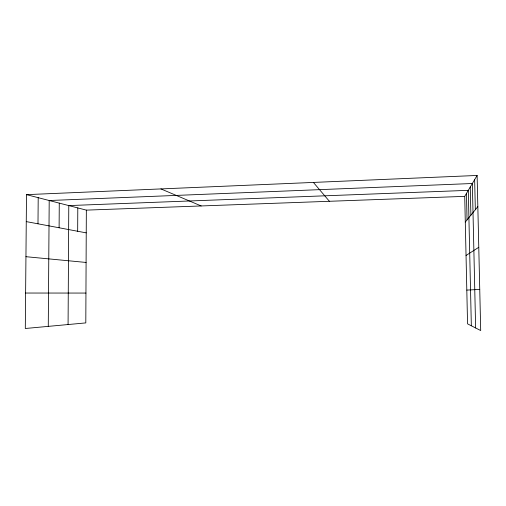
<?xml version="1.0" encoding="UTF-8"?>
<svg xmlns="http://www.w3.org/2000/svg" width="506" height="506" viewBox="0 0 506 506"><rect width="100%" height="100%" fill="white"/><g stroke="black" fill="none" stroke-linecap="round" stroke-linejoin="round"><path stroke-width="0.76" d="M26.502 194.646L86.343 210.129L85.805 322.904L25.3 328.495L26.502 194.646L477.114 175.455L480.7 330.544L467.557 323.853L464.723 196.366L477.114 175.455M68.076 324.542L68.784 205.588L468.297 190.338L471.339 325.782M77.671 231.261L77.797 207.922M48.272 326.37L49.202 200.521L472.345 183.507L475.634 327.964M59.107 227.77L59.272 203.127M37.988 223.804L38.203 197.675M465.292 222.045L477.835 206.65M466.039 255.479L478.777 247.295M466.804 290.096L479.751 289.419M86.343 210.129L464.723 196.366M25.616 293.037L85.95 293.063M25.945 256.694L86.09 262.45M26.261 221.603L86.235 232.868M160.927 188.921L201.173 205.955M313.397 182.426L329.4 201.287M474.647 179.624L475.336 209.718M470.257 187.03L470.89 215.176M466.456 193.444L467.044 219.895"/></g></svg>
